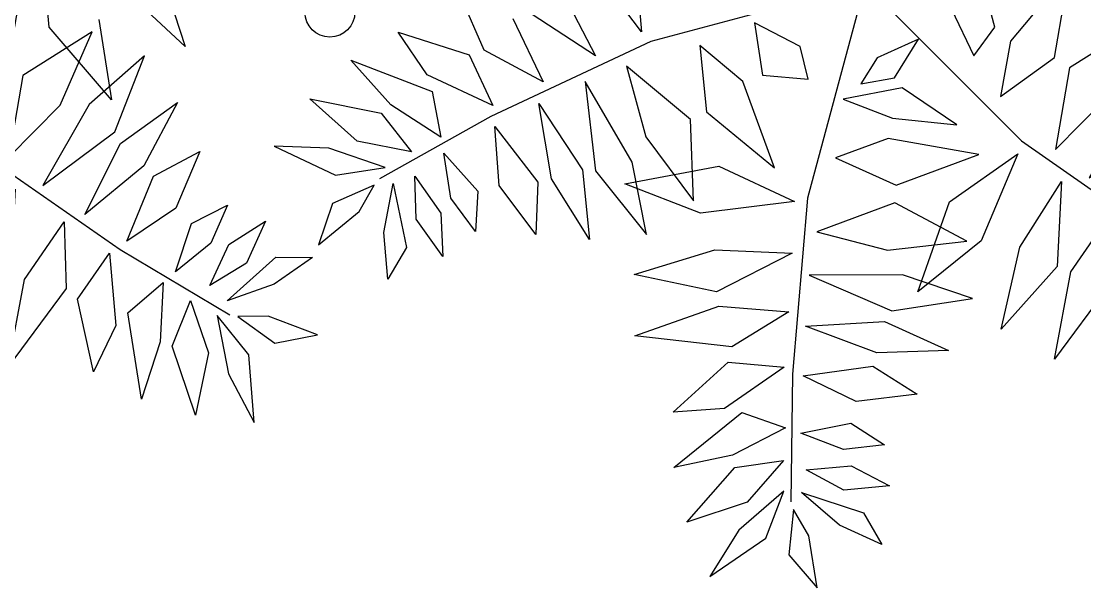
# Model space of a CAD drawing. Header units: metres. Extents: x 97 to 197, y 104 to 205.
# Drawn here: x 121.102 to 121.943, y 158.517 to 158.965 of the extents above; entities that cross this region are included whole.
import ezdxf

# ---------------------------------------------------------------- set-up
doc = ezdxf.new("R2010")
doc.units = ezdxf.units.M
doc.layers.add('6-VEGETAÇÃO', color=104, linetype='Continuous')

# ---------------------------------------------------------------- blocks, each defined once
blk = doc.blocks.new('25')
at = {"layer": '6-VEGETAÇÃO', "color": 60}
for p, q in [((4689.6991, 1740.6649), (4689.5176, 1740.4191)), ((4689.6428, 1740.4252), (4689.6991, 1740.6649)), ((4689.3951, 1740.4569), (4689.2253, 1740.5549)), ((4689.2253, 1740.5549), (4689.3368, 1740.3461)), ((4689.441, 1740.2571), (4689.3951, 1740.4569)), ((4689.5089, 1740.1932), (4689.6428, 1740.4252)), ((4689.649, 1740.2938), (4689.8766, 1740.4675)), ((4689.8766, 1740.4675), (4689.7523, 1740.164)), ((4689.5176, 1740.4191), (4689.5089, 1740.1932)), ((4689.3368, 1740.3461), (4689.441, 1740.2571)), ((4689.5555, 1740.0632), (4689.649, 1740.2938)), ((4689.1379, 1740.1682), (4689.0139, 1740.2769)), ((4689.0139, 1740.2769), (4689.2223, 1740.2556)), ((4689.2223, 1740.2556), (4689.4315, 1740.1719)), ((4689.7805, 1740.1148), (4690.0129, 1740.2527)), ((4690.0129, 1740.2527), (4689.8038, 1739.9198)), ((4689.4315, 1740.1719), (4689.1379, 1740.1682)), ((4689.0667, 1740.0155), (4689.2546, 1740.1008)), ((4689.2546, 1740.1008), (4689.4456, 1740.0689)), ((4689.5949, 1739.9208), (4689.7805, 1740.1148)), ((4689.4456, 1740.0689), (4689.2594, 1739.9867)), ((4689.2594, 1739.9867), (4689.0667, 1740.0155)), ((4689.8822, 1739.9282), (4690.096, 1740.0192)), ((4690.096, 1740.0192), (4689.9345, 1739.7248)), ((4689.1486, 1739.8486), (4689.3166, 1739.9289)), ((4689.3166, 1739.9289), (4689.5219, 1739.9217)), ((4689.5219, 1739.9217), (4689.3243, 1739.8049)), ((4689.8038, 1739.9198), (4689.5949, 1739.9208)), ((4689.6899, 1739.6639), (4689.8822, 1739.9282)), ((4691.473, 1739.7075), (4691.5051, 1739.8693)), ((4691.5051, 1739.8693), (4691.5908, 1739.6781)), ((4689.3243, 1739.8049), (4689.1486, 1739.8486)), ((4691.8515, 1739.8251), (4691.7265, 1739.6242)), ((4691.8515, 1739.6291), (4691.8515, 1739.8251)), ((4689.9345, 1739.7248), (4689.6899, 1739.6639)), ((4689.942, 1739.6545), (4690.3703, 1739.7494)), ((4690.3703, 1739.7494), (4690.0573, 1739.5013)), ((4691.623, 1739.4551), (4691.473, 1739.7075)), ((4689.084, 1739.5848), (4689.332, 1739.7056)), ((4689.596, 1739.6728), (4689.3132, 1739.5309)), ((4689.332, 1739.7056), (4689.596, 1739.6728)), ((4691.3051, 1739.6928), (4691.473, 1739.5727)), ((4691.3765, 1739.5115), (4691.3051, 1739.6928)), ((4691.5908, 1739.6781), (4691.623, 1739.4551)), ((4689.7513, 1739.4222), (4689.942, 1739.6545)), ((4691.7015, 1739.4894), (4691.8515, 1739.6291)), ((4691.7265, 1739.6242), (4691.7015, 1739.4894)), ((4689.3132, 1739.5309), (4689.084, 1739.5848)), ((4689.015, 1739.3525), (4689.3161, 1739.4673)), ((4689.3161, 1739.4673), (4689.6593, 1739.4589)), ((4689.6593, 1739.4589), (4689.3294, 1739.3236)), ((4689.3294, 1739.3236), (4689.015, 1739.3525)), ((4688.4183, 1738.8158), (4688.5503, 1739.2343)), ((4688.5503, 1739.2343), (4688.6087, 1738.8391)), ((4689.3135, 1739.2668), (4688.9884, 1739.0957)), ((4689.7172, 1739.2357), (4689.3135, 1739.2668)), ((4688.6753, 1738.8363), (4688.8221, 1739.185)), ((4688.8221, 1739.185), (4688.8616, 1738.8078)), ((4687.7182, 1738.8817), (4687.6815, 1739.1657)), ((4687.6815, 1739.1657), (4687.8822, 1738.9063)), ((4687.939, 1738.9061), (4687.9357, 1739.1764)), ((4687.9357, 1739.1764), (4688.1194, 1738.8288)), ((4687.6013, 1738.9421), (4687.4219, 1739.1107)), ((4687.4219, 1739.1107), (4687.5439, 1738.8306)), ((4688.1514, 1738.9009), (4688.1795, 1739.1315)), ((4688.1795, 1739.1315), (4688.3537, 1738.8445)), ((4687.7352, 1738.7101), (4687.6013, 1738.9421)), ((4687.8822, 1738.9063), (4687.8711, 1738.6854)), ((4688.0141, 1738.6484), (4687.939, 1738.9061)), ((4688.2842, 1738.6022), (4688.1514, 1738.9009)), ((4687.8711, 1738.6854), (4687.7182, 1738.8817)), ((4688.3537, 1738.8445), (4688.2842, 1738.6022)), ((4687.5439, 1738.8306), (4687.7352, 1738.7101)), ((4688.1194, 1738.8288), (4688.0141, 1738.6484)), ((4687.45, 1738.7434), (4687.2802, 1738.6453)), ((4687.646, 1738.6833), (4687.45, 1738.7434)), ((4687.2802, 1738.6453), (4687.5167, 1738.6376)), ((4687.5379, 1738.4931), (4687.715, 1738.6324)), ((4687.715, 1738.6324), (4687.5714, 1738.3763)), ((4687.6881, 1738.4437), (4687.8112, 1738.5931)), ((4687.8112, 1738.5931), (4687.7894, 1738.3908)), ((4687.868, 1738.4115), (4687.9768, 1738.5856)), ((4687.9768, 1738.5856), (4687.9792, 1738.3561)), ((4688.0691, 1738.3131), (4688.2295, 1738.5253)), ((4688.2295, 1738.5253), (4688.211, 1738.2095)), ((4687.4152, 1738.3233), (4687.5379, 1738.4931)), ((4688.2675, 1738.1802), (4688.4464, 1738.4732)), ((4688.4464, 1738.4732), (4688.3986, 1738.1198)), ((4687.668, 1738.2383), (4687.6881, 1738.4437)), ((4687.5714, 1738.3763), (4687.4152, 1738.3233)), ((4687.7894, 1738.3908), (4687.668, 1738.2383)), ((4687.8535, 1738.2258), (4687.868, 1738.4115)), ((4687.9792, 1738.3561), (4687.8535, 1738.2258)), ((4688.0497, 1738.038), (4688.0691, 1738.3131)), ((4688.211, 1738.2095), (4688.0497, 1738.038))]:
    blk.add_line(p, q, dxfattribs=at)
at = {"layer": '6-VEGETAÇÃO', "color": 32}
for p, q in [((4689.6439, 1739.6822), (4689.4636, 1740.2276)), ((4689.8378, 1738.9104), (4689.6439, 1739.6822)), ((4691.3051, 1739.0263), (4691.6873, 1739.4551)), ((4690.7337, 1738.4725), (4691.3051, 1739.0263)), ((4689.9065, 1737.9156), (4689.8378, 1738.9104)), ((4688.2453, 1738.5716), (4687.6828, 1738.6881)), ((4689.0106, 1738.3536), (4688.2453, 1738.5716)), ((4689.9065, 1737.9156), (4690.7337, 1738.4725)), ((4688.914, 1737.972), (4688.8536, 1738.3413)), ((4689.9065, 1737.9156), (4689.0106, 1738.3536))]:
    blk.add_line(p, q, dxfattribs=at)
at = {"layer": '6-VEGETAÇÃO', "color": 62}
for p, q in [((4689.7523, 1740.164), (4689.5555, 1740.0632)), ((4690.0573, 1739.5013), (4689.7513, 1739.4222)), ((4690.0883, 1739.4422), (4690.4636, 1739.4894)), ((4690.4636, 1739.4894), (4690.1567, 1739.2666)), ((4689.8219, 1739.1671), (4690.0883, 1739.4422)), ((4689.3206, 1739.0977), (4689.7172, 1739.2357)), ((4690.1567, 1739.2666), (4689.8219, 1739.1671)), ((4689.2307, 1739.1487), (4689.2275, 1738.718)), ((4688.9884, 1739.0957), (4689.3206, 1739.0977)), ((4689.888, 1738.9433), (4690.2706, 1739.1307)), ((4690.6365, 1739.1174), (4690.2619, 1738.9048)), ((4690.2706, 1739.1307), (4690.6365, 1739.1174)), ((4690.3194, 1739.09), (4690.4515, 1738.7469)), ((4690.6158, 1738.8866), (4690.3194, 1739.09)), ((4689.7487, 1739.0403), (4689.4202, 1739.0154)), ((4689.4591, 1738.8033), (4689.7487, 1739.0403)), ((4689.4202, 1739.0154), (4689.0959, 1738.8604)), ((4690.2619, 1738.9048), (4689.888, 1738.9433)), ((4689.0959, 1738.8604), (4689.4591, 1738.8033)), ((4688.5241, 1738.5346), (4688.4183, 1738.8158)), ((4688.6087, 1738.8391), (4688.5241, 1738.5346)), ((4688.7804, 1738.4681), (4688.6753, 1738.8363)), ((4688.8616, 1738.8078), (4688.7804, 1738.4681)), ((4689.0072, 1738.4135), (4689.0362, 1738.8385)), ((4690.023, 1738.8302), (4690.2837, 1738.5092)), ((4690.3944, 1738.6906), (4690.023, 1738.8302)), ((4689.2275, 1738.718), (4689.0072, 1738.4135)), ((4689.4793, 1738.7256), (4689.1726, 1738.4738)), ((4689.7774, 1738.6979), (4689.4793, 1738.7256)), ((4690.4515, 1738.7469), (4690.8015, 1738.6146)), ((4689.581, 1738.5391), (4689.7774, 1738.6979)), ((4690.5194, 1738.4185), (4690.3944, 1738.6906)), ((4689.1726, 1738.4738), (4689.581, 1738.5391)), ((4690.2837, 1738.5092), (4690.5194, 1738.4185)), ((4689.5923, 1738.446), (4689.3097, 1738.3806)), ((4689.8302, 1738.4365), (4689.5923, 1738.446)), ((4689.5969, 1738.3022), (4689.8302, 1738.4365)), ((4690.2087, 1738.4529), (4690.0087, 1738.4038)), ((4690.3194, 1738.2421), (4690.2087, 1738.4529)), ((4688.6686, 1738.4118), (4688.4399, 1738.0777)), ((4688.5898, 1737.9993), (4688.6686, 1738.4118)), ((4689.3097, 1738.3806), (4689.5969, 1738.3022)), ((4690.0087, 1738.4038), (4690.0908, 1738.2764)), ((4688.8536, 1738.3413), (4688.7109, 1738.0445)), ((4689.778, 1738.3458), (4689.6437, 1738.2706)), ((4689.7457, 1738.2116), (4689.778, 1738.3458)), ((4689.6437, 1738.2706), (4689.5979, 1738.0706)), ((4690.0908, 1738.2764), (4690.3194, 1738.2421)), ((4688.2163, 1737.862), (4688.2675, 1738.1802)), ((4689.1645, 1738.195), (4688.9914, 1737.9507)), ((4689.2038, 1737.9455), (4689.1645, 1738.195)), ((4689.5979, 1738.0706), (4689.7457, 1738.2116)), ((4688.3986, 1738.1198), (4688.2163, 1737.862)), ((4688.4399, 1738.0777), (4688.4255, 1737.7106)), ((4688.7109, 1738.0445), (4688.683, 1737.686)), ((4689.3387, 1738.061), (4689.2901, 1737.9087)), ((4689.5018, 1737.8949), (4689.3387, 1738.061)), ((4688.4255, 1737.7106), (4688.5898, 1737.9993)), ((4688.6721, 1737.6234), (4688.5007, 1737.9469)), ((4688.5007, 1737.9469), (4688.8721, 1737.7288)), ((4688.683, 1737.686), (4688.914, 1737.972)), ((4688.9914, 1737.9507), (4689.0561, 1737.5592)), ((4689.0561, 1737.5592), (4689.2038, 1737.9455)), ((4689.2901, 1737.9087), (4689.4718, 1737.6375)), ((4688.8721, 1737.7288), (4689.0257, 1737.3857)), ((4688.4935, 1737.3098), (4688.265, 1737.6112)), ((4688.265, 1737.6112), (4688.6114, 1737.4568))]:
    blk.add_line(p, q, dxfattribs=at)
at = {"layer": '6-VEGETAÇÃO', "color": 64}
for p, q in [((4691.473, 1739.5727), (4691.5408, 1739.3914)), ((4691.2015, 1739.5384), (4691.3551, 1739.4331)), ((4691.2515, 1739.3644), (4691.2015, 1739.5384)), ((4691.5408, 1739.3914), (4691.3765, 1739.5115)), ((4691.8801, 1739.5041), (4691.6801, 1739.3988)), ((4692.1837, 1739.4698), (4691.8801, 1739.5041)), ((4691.948, 1739.3988), (4692.1837, 1739.4698)), ((4690.9408, 1739.4625), (4691.1694, 1739.3081)), ((4691.0087, 1739.237), (4690.9408, 1739.4625)), ((4691.3551, 1739.4331), (4691.4515, 1739.2517)), ((4690.7051, 1739.4061), (4690.9551, 1739.2027)), ((4690.8372, 1739.1194), (4690.7051, 1739.4061)), ((4691.6801, 1739.3988), (4691.948, 1739.3988)), ((4691.4515, 1739.2517), (4691.2515, 1739.3644)), ((4691.5908, 1739.2934), (4691.8373, 1739.3277)), ((4691.8373, 1739.3277), (4692.1015, 1739.2174)), ((4690.4694, 1739.3007), (4690.6372, 1739.014)), ((4690.7801, 1739.1047), (4690.4694, 1739.3007)), ((4691.1694, 1739.3081), (4691.273, 1739.063)), ((4691.7765, 1739.1733), (4691.5908, 1739.2934)), ((4691.273, 1739.063), (4691.0087, 1739.237)), ((4690.9551, 1739.2027), (4691.1194, 1738.9013)), ((4691.5908, 1739.0067), (4691.4873, 1739.188)), ((4691.4873, 1739.188), (4691.748, 1739.1243)), ((4692.1015, 1739.2174), (4691.7765, 1739.1733)), ((4690.9551, 1738.7396), (4690.7801, 1739.1047)), ((4691.1194, 1738.9013), (4690.8372, 1739.1194)), ((4691.748, 1739.1243), (4691.9837, 1738.992)), ((4690.6372, 1739.014), (4690.9551, 1738.7396)), ((4691.9837, 1738.992), (4691.5908, 1739.0067)), ((4691.4873, 1738.7959), (4691.3123, 1738.9773)), ((4691.3123, 1738.9773), (4691.6373, 1738.943)), ((4691.6373, 1738.943), (4691.823, 1738.8033)), ((4690.8015, 1738.6146), (4690.6158, 1738.8866)), ((4691.3551, 1738.5778), (4691.1337, 1738.8033)), ((4691.1337, 1738.8033), (4691.4301, 1738.7543)), ((4691.823, 1738.8033), (4691.4873, 1738.7959)), ((4691.4301, 1738.7543), (4691.7265, 1738.4308)), ((4690.948, 1738.6146), (4691.3194, 1738.5215)), ((4690.9408, 1738.1024), (4690.7872, 1738.4455)), ((4690.7872, 1738.4455), (4691.1408, 1738.2078))]:
    blk.add_line(p, q, dxfattribs=at)
at = {"layer": '6-VEGETAÇÃO'}
for p, q in [((4689.0362, 1738.8385), (4689.2307, 1739.1487)), ((4687.5167, 1738.6376), (4687.646, 1738.6833))]:
    blk.add_line(p, q, dxfattribs=at)
at = {"layer": '6-VEGETAÇÃO', "color": 66}
blk.add_line((4691.2015, 1738.3744), (4690.948, 1738.6146), dxfattribs=at)
blk = doc.blocks.new('72')
at = {"layer": '6-VEGETAÇÃO', "color": 64}
blk.add_circle((4494.783, 1602.467), 0.405, dxfattribs=at)

msp = doc.modelspace()

# ---------------------------------------------------------------- block references
at = {"layer": '6-VEGETAÇÃO', "color": 2, "xscale": 0.0488788237019802, "yscale": 0.0488788237019802, "zscale": 0.0488788237019802}
msp.add_blockref('72', (-98.35374, 80.64546), dxfattribs=at)
at = {"layer": '6-VEGETAÇÃO', "color": 2, "xscale": 0.1757466210767366, "yscale": 0.1757466210767366, "zscale": 0.1757466210767366, "rotation": 161.0154041346292}
for p in [(1000.5326, 179.67808), (999.70473, 179.67205)]:
    msp.add_blockref('25', p, dxfattribs=at)

doc.saveas('drawing.dxf')
